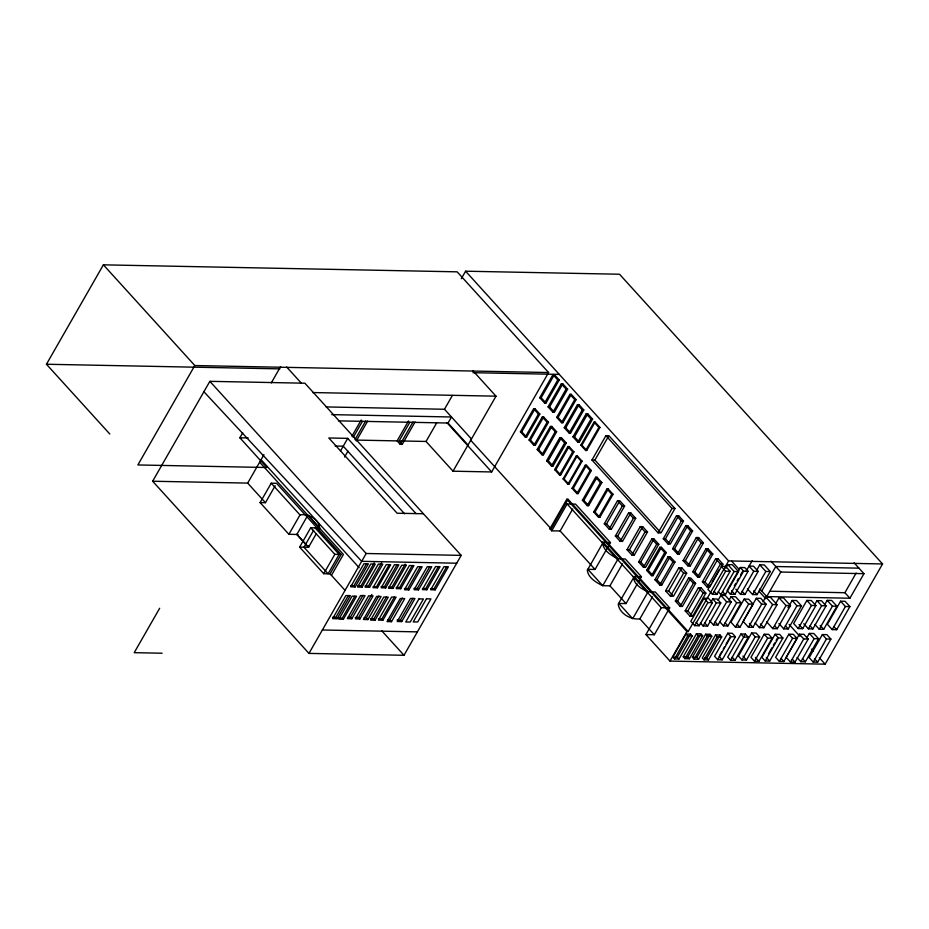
<?xml version="1.0" encoding="UTF-8"?>
<svg xmlns="http://www.w3.org/2000/svg" width="929" height="929" viewBox="0 0 929 929"><rect width="100%" height="100%" fill="white"/><g stroke="black" fill="none" stroke-linecap="round" stroke-linejoin="round"><path stroke-width="1.39" d="M344.613 457.033L347.945 451.088M109.796 434.017L46.45 364.249L103.386 264.835L457.161 271.837L548.586 372.541L491.65 471.955L453.027 471.189L426.039 441.461L399.122 440.927L409.828 422.242M548.586 372.541L194.811 365.538L137.875 464.953L266.844 467.508L239.856 437.78L242.713 432.798M152.646 481.234L209.861 381.331L304.898 383.212L461.202 555.379L403.999 655.282L308.962 653.401L152.646 481.234L247.683 483.103L265.462 502.694L275.17 485.739M271.28 382.911L280.651 366.537M159.66 608.251L134.217 652.669L162.134 653.226M247.683 483.103L263.952 454.699M316.15 533.966L308.498 547.309L296.839 534.465L288.907 534.303L260.108 502.589L271.21 483.208L276.563 483.312L341.14 554.462L330.05 573.832L323.745 573.704L299.626 547.135L310.716 527.753L319.599 527.939C319.17 519.462 307.94 513.18 299.997 514.933L271.21 483.208M288.907 534.303L299.997 514.933M340.502 450.948L347.713 438.36L416.018 513.598M351.905 436.212L361.184 420.013M296.839 534.465L307.244 516.292M353.171 437.501L362.449 421.301M355.006 439.638L365.712 420.942M356.283 440.927L367.698 420.988M313.665 530.262L303.957 547.216L328.088 573.797L339.178 554.416L315.059 527.846M461.283 278.712L465.592 271.198L619.527 274.241L882.55 563.961L825.161 664.165L670.006 661.1L645.922 634.577L661.309 607.705L669.704 607.88L654.33 634.739L645.922 634.577M318.217 530.343L319.599 527.939L307.929 515.084M355.993 440.079L397.101 440.892L408.516 420.953M323.745 573.704L334.846 554.334L341.14 554.462M397.101 440.892L400.202 444.317L413.057 421.882M400.202 444.317L402.234 444.352L415.077 421.929M331.432 575.353L343.405 554.45L259.667 462.201M426.039 441.461L436.746 422.765M326.125 406.925L444.48 409.259L452.411 395.406M308.962 653.401L366.177 553.498L461.202 555.379M332.501 617.297L335.857 617.355L348.387 595.489M350.628 585.572L353.984 585.642L366.514 563.775M338.481 420.86L448.045 423.032L451.506 416.993L331.711 414.624M355.157 586.931L368.372 563.845L363.901 563.764L350.686 586.838L355.157 586.931L353.984 585.642M337.099 618.726L350.326 595.64L345.855 595.559L332.628 618.644L337.099 618.726L335.857 617.355M338.934 618.075L342.29 618.133L354.808 596.267M357.619 585.92L360.975 585.99L374.19 562.904M343.347 619.306L356.573 596.221L352.091 596.139L338.876 619.213L343.347 619.306L342.29 618.133M362.031 587.151L375.258 564.066L370.776 563.984L357.56 587.07L362.031 587.151L360.975 585.99M348.189 617.158L350.43 617.204L362.949 595.338M365.097 585.944L368.453 586.013L381.668 562.928M369.579 587.256L382.806 564.17L378.324 564.089L365.109 587.174L369.579 587.256L368.453 586.013M351.824 618.737L365.039 595.652L360.568 595.559L347.341 618.644L351.824 618.737L350.43 617.204M355.238 617.483L358.594 617.553L371.821 594.467M373.191 586.663L376.547 586.722L389.077 564.855M377.499 587.767L390.714 564.693L386.243 564.6L373.028 587.685L377.499 587.767L376.547 586.722M359.883 618.958L373.098 595.872L368.627 595.791L355.401 618.877L359.883 618.958L358.594 617.553M364.098 617.808L366.328 617.855L378.858 595.988M381.169 586.582L384.525 586.652L397.043 564.774M385.663 587.894L398.878 564.809L394.407 564.727L381.18 587.802L385.663 587.894L384.525 586.652M367.907 619.585L381.122 596.511L376.651 596.418L363.425 619.504L367.907 619.585L366.328 617.855M453.027 471.189L495.993 396.172L472.861 370.694M370.52 618.842L373.876 618.911L386.406 597.033M388.554 587.151L391.91 587.221L405.137 564.135L406.194 565.308L392.979 588.394L388.496 588.301L401.723 565.215L406.194 565.308M375.049 620.2L388.264 597.115L383.793 597.022L370.578 620.107L375.049 620.2L373.876 618.911M396.288 587.465L399.644 587.534L412.162 565.656M378.463 618.981L381.819 619.039L394.349 597.173M400.701 588.696L413.928 565.61L409.445 565.529L396.23 588.614L400.701 588.696L399.644 587.534M382.887 620.212L396.102 597.126L391.632 597.045L378.405 620.119L382.887 620.212L381.819 619.039M387.66 619.864L389.901 619.91L402.42 598.044M404.44 588.545L407.796 588.614L420.326 566.736M408.934 589.857L422.149 566.771L417.678 566.69L404.463 589.776L408.934 589.857L407.796 588.614M391.504 621.687L404.73 598.601L400.26 598.508L387.033 621.594L391.504 621.687L389.901 619.91M413.939 588.394L417.295 588.463L429.825 566.597M397.066 620.084L400.422 620.154L412.94 598.288M418.538 589.834L431.764 566.748L427.294 566.655L414.067 589.741L418.538 589.834L417.295 588.463M401.734 621.606L414.949 598.52L410.479 598.439L397.264 621.513L401.734 621.606L400.422 620.154M422.428 588.51L425.784 588.568L438.302 566.702M426.841 589.741L440.067 566.655L435.585 566.574L422.37 589.648L426.841 589.741L425.784 588.568M539.749 397.705L552.964 374.619L554.392 374.654L559.212 379.973L545.997 403.047L544.568 403.023L539.749 397.705L541.166 397.74L545.997 403.047M520.414 431.811L533.641 408.725L534.988 408.748L539.819 414.067L526.604 437.153L525.245 437.129L520.414 431.811L521.773 431.834L526.604 437.153M541.166 397.74L554.392 374.654M521.773 431.834L534.988 408.748M430.766 588.626L434.122 588.696L446.652 566.818M435.19 589.857L448.405 566.771L443.934 566.69L430.708 589.776L435.19 589.857L434.122 588.696M544.568 403.023L557.795 379.938L559.212 379.973M525.245 437.129L538.46 414.044L539.819 414.067M529.077 440.021L542.304 416.935L543.651 416.97L548.482 422.277L535.267 445.363L533.908 445.339L529.077 440.021L530.436 440.044L535.267 445.363M548.087 406.89L561.302 383.805L562.788 383.84L567.619 389.158L554.404 412.244L552.906 412.209L548.087 406.89L549.573 406.925L554.404 412.244M530.436 440.044L543.651 416.97M549.573 406.925L562.788 383.84M533.908 445.339L547.123 422.254L548.482 422.277M552.906 412.209L566.133 389.123L567.619 389.158M537.206 449.508L550.421 426.423L551.814 426.446L556.634 431.764L543.419 454.85L542.025 454.815L537.206 449.508L538.588 449.531L543.419 454.85M556.715 417.388L569.941 394.302L571.265 394.337L576.085 399.656L562.869 422.73L561.546 422.707L556.715 417.388L558.039 417.423L562.869 422.73M538.588 449.531L551.814 426.446M558.039 417.423L571.265 394.337M542.025 454.815L555.252 431.741L556.634 431.764M561.546 422.707L574.761 399.621L576.085 399.656M564.263 427.712L577.478 404.626L578.976 404.649L583.795 409.968L570.58 433.053L569.094 433.03L564.263 427.712L565.749 427.735L570.58 433.053M546.624 460.714L559.839 437.629L561.43 437.652L566.26 442.97L553.034 466.056L551.443 466.021L546.624 460.714L548.215 460.738L553.034 466.056M565.749 427.735L578.976 404.649M548.215 460.738L561.43 437.652M569.094 433.03L582.309 409.944L583.795 409.968M551.443 466.021L564.669 442.947L566.26 442.97M572.961 436.839L586.187 413.753L587.743 413.777L592.563 419.095L579.348 442.181L577.792 442.146L572.961 436.839L574.517 436.862L579.348 442.181M554.659 469.621L567.874 446.535L569.094 446.559L573.925 451.877L560.71 474.963L559.479 474.94L554.659 469.621L555.879 469.644L560.71 474.963M574.517 436.862L587.743 413.777M555.879 469.644L569.094 446.559M577.792 442.146L591.007 419.072L592.563 419.095M559.479 474.94L572.705 451.854L573.925 451.877M580.834 445.177L594.061 422.103L595.106 422.114L599.937 427.433L586.71 450.519L585.665 450.495L580.834 445.177L581.891 445.2L586.71 450.519M581.891 445.2L595.106 422.114M563.09 478.911L576.317 455.825L577.257 455.849L582.088 461.167L568.873 484.253L567.921 484.23L563.09 478.911L564.042 478.934L568.873 484.253M564.042 478.934L577.257 455.849M585.665 450.495L598.88 427.41L599.937 427.433M567.921 484.23L581.136 461.144L582.088 461.167M572.067 488.294L585.293 465.208L586.513 465.232L591.332 470.55L578.117 493.636L576.897 493.613L572.067 488.294L573.286 488.317L578.117 493.636M551.721 530.819L567.108 503.959L575.515 504.122L610.434 542.582L595.048 569.454L560.129 530.982L551.721 530.819L549.898 528.81L566.818 499.256L568.037 499.279L688.145 631.581L728.615 560.919L882.55 563.961M573.286 488.317L586.513 465.232M549.898 528.81L551.118 528.833L568.037 499.279M591.959 460.018L605.917 435.643L608.855 435.701L674.977 508.535L661.03 532.909L658.08 532.851L591.959 460.018L594.908 460.076L660.054 531.829M594.908 460.076L608.158 436.92M576.897 493.613L590.112 470.527L591.332 470.55M560.129 530.982L572.717 508.999M582.402 500.325L595.617 477.239L597.045 477.262L601.876 482.581L588.649 505.666L587.233 505.643L582.402 500.325L583.83 500.348L588.649 505.666M583.83 500.348L597.045 477.262M587.233 505.643L600.448 482.557L601.876 482.581M593.736 512.03L606.962 488.944L608.216 488.968L613.047 494.286L599.82 517.372L598.566 517.337L593.736 512.03L594.99 512.053L599.82 517.372M594.99 512.053L608.216 488.968M598.566 517.337L611.793 494.263L613.047 494.286M604.303 523.793L617.518 500.708L619.794 500.754L624.613 506.073L611.398 529.158L609.134 529.112L604.303 523.793L606.567 523.84L611.398 529.158M606.567 523.84L619.097 501.974M609.134 529.112L622.349 506.026L624.613 506.073M615.358 536.033L628.573 512.947L630.884 512.994L635.703 518.312L622.488 541.398L620.177 541.352L615.358 536.033L617.657 536.079L622.488 541.398M617.657 536.079L630.884 512.994M620.177 541.352L633.404 518.266L635.703 518.312M601.946 542.327L603.165 542.35L618.122 558.828L602.747 585.688C596.302 582.634 588.045 577.792 587.291 570.046L587.79 569.222L602.747 585.688L609.923 585.839L626.041 603.583L637.224 584.039M627.017 549.678L640.244 526.592L642.682 526.638L647.501 531.957L634.286 555.043L631.848 554.996L627.017 549.678L629.456 549.724L634.286 555.043M629.456 549.724L642.682 526.638M609.923 585.839L622.511 563.857M631.848 554.996L645.063 531.911L647.501 531.957M638.641 561.999L651.868 538.925L653.97 538.959L658.789 544.278L645.574 567.364L643.472 567.317L638.641 561.999L640.743 562.045L644.61 566.295M640.743 562.045L653.97 538.959M658.08 532.851L672.039 508.477L674.977 508.535M626.041 603.583L618.853 603.432L632.707 618.691L648.082 591.831L634.24 576.572L618.226 604.117C619.202 613.372 630.977 620.212 639.884 618.842L654.33 634.739M643.472 567.317L656.687 544.243L658.789 544.278M638.629 581.6L641.416 576.723L625.31 558.979L616.902 558.805M663.294 538.762L676.521 515.676L678.658 515.723L683.477 521.041L670.262 544.127L668.125 544.08L663.294 538.762L665.431 538.808L669.298 543.059M646.665 570.348L659.892 547.262L661.448 547.297L666.279 552.604L653.052 575.69L651.496 575.666L646.665 570.348L648.221 570.371L653.052 575.69M665.431 538.808L678.658 515.723M648.221 570.371L661.448 547.297M668.125 544.08L681.352 520.995L683.477 521.041M651.496 575.666L664.711 552.581L666.279 552.604M672.619 548.679L685.846 525.593L687.774 525.628L692.604 530.947L679.378 554.032L677.45 553.998L672.619 548.679L674.559 548.714L679.378 554.032M654.933 579.719L668.148 556.645L670.146 556.68L674.977 561.999L661.75 585.084L659.753 585.038L654.933 579.719L656.931 579.766L661.75 585.084M674.559 548.714L687.774 525.628M656.931 579.766L669.449 557.899M639.884 618.842L652.472 596.859M659.753 585.038L672.979 561.952L674.977 561.999M677.45 553.998L690.665 530.912L692.604 530.947M665.605 590.879L678.82 567.793L681.84 567.851L686.67 573.17L673.444 596.255L670.424 596.197L665.605 590.879L668.625 590.937L672.48 595.187M683.105 560.593L696.32 537.519L698.596 537.554L703.427 542.873L690.201 565.958L687.936 565.912L683.105 560.593L685.37 560.64L690.201 565.958M685.37 560.64L698.596 537.554M668.625 590.937L681.84 567.851M670.424 596.197L683.651 573.112L686.67 573.17M687.936 565.912L701.151 542.826L703.427 542.873M675.371 601.098L688.586 578.012L690.793 578.059L695.624 583.366L682.397 606.451L680.202 606.416L675.371 601.098L677.578 601.133L681.433 605.394M692.813 571.776L706.04 548.691L708.003 548.737L712.833 554.044L699.607 577.13L697.644 577.095L692.813 571.776L694.787 571.811L699.607 577.13M677.578 601.133L690.096 579.266M694.787 571.811L708.003 548.737M680.202 606.416L693.417 583.331L695.624 583.366M697.644 577.095L710.859 554.009L712.833 554.044M685.172 610.829L698.387 587.755L701.035 587.802L705.854 593.12L692.639 616.206L689.992 616.148L685.172 610.829L687.808 610.887L692.639 616.206M702.405 581.821L715.632 558.735L718.071 558.782L722.89 564.1L709.675 587.186L707.236 587.14L702.405 581.821L704.844 581.868L708.711 586.129M687.808 610.887L701.035 587.802M704.844 581.868L718.071 558.782M689.992 616.148L703.218 593.062L705.854 593.12M707.236 587.14L720.451 564.054L722.89 564.1M710.72 584.48L707.944 589.346L712.438 594.293L716.909 594.386L730.136 571.3L725.63 566.353L721.159 566.26L725.654 571.219L730.136 571.3M712.113 582.053L719.069 569.907M704.031 598.253L690.804 621.338L694.718 625.647L699.189 625.74L712.415 602.654L708.502 598.346L704.031 598.253L707.933 602.561L712.415 602.654M670.006 661.1L686.926 631.557L688.145 631.581M672.817 657.093L686.032 634.008L690.502 634.101L692.186 635.947L678.971 659.033L674.5 658.951L672.817 657.093L677.287 657.186L678.971 659.033M725.77 568.281L727.86 564.635L732.331 564.716L738.578 571.614L725.363 594.688L720.892 594.606L718.21 591.657M674.5 658.951L687.715 635.866L692.186 635.947M712.438 594.293L725.654 571.219M694.718 625.647L707.933 602.561M677.287 657.186L690.502 634.101M711.347 601.365L712.74 598.938L717.211 599.019L720.788 602.967L707.573 626.053L703.102 625.972L700.408 623.011M683.245 656.815L696.46 633.741L700.942 633.822L702.614 635.68L689.399 658.766L684.928 658.673L683.245 656.815L687.715 656.908L689.399 658.766M720.892 594.606L734.107 571.521L738.578 571.614M703.102 625.972L716.317 602.886L720.788 602.967M718.059 600.285L720.846 595.419L725.317 595.512L731.169 601.957L717.943 625.043L713.472 624.95L709.57 620.653M684.928 658.673L698.144 635.587L702.614 635.68M687.715 656.908L700.245 635.041M740.285 567.491L727.07 590.577L730.403 594.246L734.874 594.328L748.089 571.254L744.768 567.584L740.285 567.491L743.618 571.161L748.089 571.254M692.43 657.291L705.645 634.205L710.128 634.298L711.811 636.156L698.585 659.23L694.114 659.149L692.43 657.291L696.901 657.384L698.585 659.23M734.328 585.804L735.722 583.377M737.115 580.95L738.497 578.523M740.587 574.877L742.677 571.23M730.403 594.246L743.618 571.161M713.472 624.95L726.699 601.864L731.169 601.957M694.114 659.149L707.329 636.063L711.811 636.156M729.021 600.285L731.111 596.639L735.582 596.732L741.145 602.851L727.918 625.937L723.447 625.844L719.743 621.768M696.901 657.384L710.128 634.298M746.219 570.952L752.258 560.617M715.551 634.925L702.324 658.011L704.008 659.857L708.479 659.95L721.705 636.864L720.021 635.018L715.551 634.925L717.234 636.783L721.705 636.864M740.506 594.363L753.721 571.289L758.192 571.37L744.977 594.455L740.506 594.363L735.791 589.172M723.447 625.844L736.674 602.77L741.145 602.851M704.008 659.857L717.234 636.783M756.996 569.686L759.783 564.832L764.253 564.913L770.292 571.567L757.077 594.641L752.595 594.56L747.427 588.858M704.565 658.057L706.806 658.092L720.021 635.018M744.175 599.089L730.96 622.175L735.454 627.133L739.925 627.226L753.152 604.14L748.658 599.182L744.175 599.089L748.681 604.047L753.152 604.14M727.813 633.195L714.587 656.28L717.734 659.741L722.205 659.834L735.431 636.748L732.284 633.288L727.813 633.195L730.949 636.655L735.431 636.748M752.595 594.56L765.821 571.474L770.292 571.567M735.454 627.133L748.681 604.047M719.754 655.154L721.845 651.508M723.238 649.081L724.632 646.642M726.025 644.215L730.194 636.922M717.734 659.741L730.949 636.655M756.345 598.264L743.13 621.338L748.46 627.226L752.943 627.319L766.158 604.233L760.816 598.346L756.345 598.264L761.687 604.14L766.158 604.233M761.734 591.065L775.785 566.516L858.953 568.165M740.936 634.008L727.709 657.093L730.531 660.194L735.002 660.275L748.228 637.189L745.406 634.089L740.936 634.008L743.746 637.108L748.228 637.189M748.46 627.226L761.687 604.14M762.964 601.853L765.751 596.987L770.222 597.08L777.097 604.651L763.882 627.737L759.411 627.644L755.114 622.906M766.739 596.581L780.801 572.032L863.97 573.681L849.907 598.23L766.739 596.581L759.783 588.928M730.531 660.194L745.406 634.089M751.666 632.951L738.439 656.025L741.992 659.938L746.463 660.031L759.678 636.946L756.136 633.032L751.666 632.951L755.207 636.853L759.678 636.946M759.411 627.644L772.626 604.558L777.097 604.651M741.992 659.938L755.207 636.853M775.541 603.885L779.025 597.811L783.495 597.904L790.521 605.638L777.294 628.712L772.823 628.631L766.68 621.861M764.184 634.252L750.957 657.337L754.476 661.204L758.947 661.297L772.162 638.211L768.655 634.344L764.184 634.252L767.691 638.118L772.162 638.211M772.823 628.631L786.039 605.545L790.521 605.638M754.476 661.204L767.691 638.118M787.966 607.752L792.147 600.471L796.617 600.552L801.448 605.871L788.222 628.956L783.751 628.863L778.92 623.556M775.111 634.286L761.896 657.372L765.194 660.995L769.665 661.076L782.88 638.002L779.594 634.368L775.111 634.286L778.409 637.909L782.88 638.002M768.457 653.807L771.941 647.734M773.323 645.307L774.716 642.88M776.11 640.453L777.503 638.014M765.194 660.995L778.409 637.909M783.751 628.863L796.966 605.789L801.448 605.871M806.871 600.448L793.656 623.533L798.22 628.573L802.702 628.654L815.917 605.569L811.342 600.54L806.871 600.448L811.447 605.487L815.917 605.569M788.849 634.228L775.622 657.314L779.361 661.425L783.832 661.518L797.047 638.432L793.32 634.321L788.849 634.228L792.576 638.339L797.047 638.432M779.361 661.425L792.576 638.339M798.22 628.573L811.447 605.487M814.187 605.499L816.974 600.645L821.445 600.726L826.09 605.847L812.875 628.933L808.393 628.84L803.748 623.719M799.381 634.205L786.166 657.279L790.509 662.075L794.992 662.168L808.207 639.082L803.852 634.286L799.381 634.205L803.736 638.989L808.207 639.082M808.393 628.84L821.619 605.754L826.09 605.847M790.509 662.075L803.736 638.989M824.395 605.209L827.182 600.355L831.652 600.436L836.913 606.242L823.698 629.328L819.227 629.235L814.838 624.404M806.569 638.269L809.345 633.415L813.827 633.508L818.577 638.746L805.362 661.82L800.879 661.738L797.082 657.546M819.227 629.235L832.442 606.149L836.913 606.242M800.879 661.738L814.106 638.653L818.577 638.746M770.327 591.227L844.902 592.714L856.143 573.065M840.606 601.202L827.379 624.288L832.21 629.607L836.681 629.699L849.907 606.614L845.076 601.295L840.606 601.202L845.425 606.521L849.907 606.614M822.397 634.565L809.171 657.651L813.2 662.087L817.671 662.168L830.886 639.094L826.868 634.658L822.397 634.565L826.415 639.001L830.886 639.094M813.2 662.087L826.415 639.001M832.21 629.607L845.425 606.521M634.24 576.572L633.601 577.257C633.775 584.562 642.044 589.218 648.082 591.831M46.45 364.249L279.884 368.871M472.942 372.692L559.258 374.399M312.701 392.549L495.993 396.172M347.713 438.36L328.808 437.989L397.113 513.226L423.415 513.749M239.856 437.78L248.182 437.942M335.125 446.036L343.231 446.187L404.603 513.795M260.108 502.589L265.462 502.694M602.027 542.42L610.434 542.582M299.626 547.135L308.498 547.309M456.72 563.206L361.695 561.325L203.904 391.736M595.048 569.454L587.871 569.303L603.165 542.35L602.677 543.186C603.432 550.932 611.688 555.774 618.122 558.828M633.021 576.549L641.416 576.723M646.863 591.808L655.27 591.97L669.704 607.88M322.363 629.99L417.4 631.871M298.453 535.116L296.885 534.372L308.556 547.216L308.753 545.613M854.111 562.823L863.97 573.681M844.902 592.714L849.907 598.23M827.182 600.355L832.442 606.149M816.974 600.645L821.619 605.754M833.789 626.506L836.681 629.699M770.931 561.174L780.801 572.032M820.191 625.461L823.698 629.328M759.783 564.832L765.821 571.474M792.147 600.471L796.966 605.789M810.088 625.856L812.875 628.933M758.192 571.37L753.477 566.179L749.006 566.086L753.721 571.289M779.025 597.811L786.039 605.545M809.345 633.415L814.106 638.653M799.045 624.625L802.702 628.654M765.751 596.987L772.626 604.558M731.646 561.162L739.438 569.744M758.923 591.204L765.74 598.717M789.116 624.462L799.834 636.272M811.528 649.15L813.467 651.287M819.32 657.732L825.161 664.165M465.592 271.198L728.615 560.919M753.628 590.844L757.077 594.641M785.33 625.763L788.222 628.956M814.454 658.626L817.671 662.168M727.86 564.635L734.107 571.521M552.964 374.619L557.795 379.938M561.302 383.805L566.133 389.123M569.941 394.302L574.761 399.621M594.061 422.103L598.88 427.41M586.187 413.753L591.007 419.072M605.917 435.643L672.039 508.477M577.478 404.626L582.309 409.944M685.846 525.593L690.665 530.912M676.521 515.676L681.352 520.995M696.32 537.519L701.151 542.826M715.632 558.735L720.451 564.054M706.04 548.691L710.859 554.009M774.658 625.821L777.294 628.712M742.143 591.343L744.977 594.455M802.505 658.684L805.362 661.82M731.541 590.67L734.874 594.328M760.445 623.951L763.882 627.737M792.379 659.288L794.992 662.168M731.111 596.639L736.674 602.77M722.681 591.738L725.363 594.688M749.378 623.394L752.943 627.319M781.034 658.429L783.832 661.518M720.846 595.419L726.699 601.864M714.215 591.413L716.909 594.386M737.231 624.253L739.925 627.226M766.367 657.453L769.665 661.076M712.74 598.938L716.317 602.886M698.387 587.755L703.218 593.062M542.304 416.935L547.123 422.254M688.586 578.012L693.417 583.331M550.421 426.423L555.252 431.741M678.82 567.793L683.651 573.112M606.962 488.944L611.793 494.263M659.892 547.262L664.711 552.581M585.293 465.208L590.112 470.527M617.518 500.708L622.349 506.026M628.573 512.947L633.404 518.266M668.148 556.645L672.979 561.952M533.641 408.725L538.46 414.044M559.839 437.629L564.669 442.947M567.874 446.535L572.705 451.854M576.317 455.825L581.136 461.144M651.868 538.925L656.687 544.243M595.617 477.239L600.448 482.557M640.244 526.592L645.063 531.911M725.143 622.871L727.918 625.937M755.44 657.418L758.947 661.297M715.028 621.815L717.943 625.043M742.91 656.118L746.463 660.031M704.89 623.092L707.573 626.053M732.191 657.175L735.002 660.275M696.065 622.291L699.189 625.74M705.645 634.205L707.329 636.063M719.058 656.362L722.205 659.834M696.46 633.741L698.144 635.587M566.818 499.256L686.926 631.557M686.032 634.008L687.715 635.866M567.108 503.959L661.309 607.705M706.806 658.092L708.479 659.95M444.48 409.259L471.467 438.999M470.422 439.94L551.118 528.833M448.045 423.032L468.019 445.026M446.907 422.672L491.65 471.955M399.122 440.927L402.234 444.352M286.678 367.013L301.135 382.934M209.861 381.331L366.177 553.498M103.386 264.835L194.811 365.538M391.91 587.221L392.979 588.394M261.095 459.692L359.151 567.7M310.716 527.753L334.846 554.334M330.05 573.832L344.973 590.275M381.738 630.768L403.999 655.282M418.944 598.891L405.729 621.977L410.2 622.07L423.427 598.984L418.944 598.891M426.457 598.822L413.231 621.907L417.713 621.989L430.928 598.903L426.457 598.822"/></g></svg>
